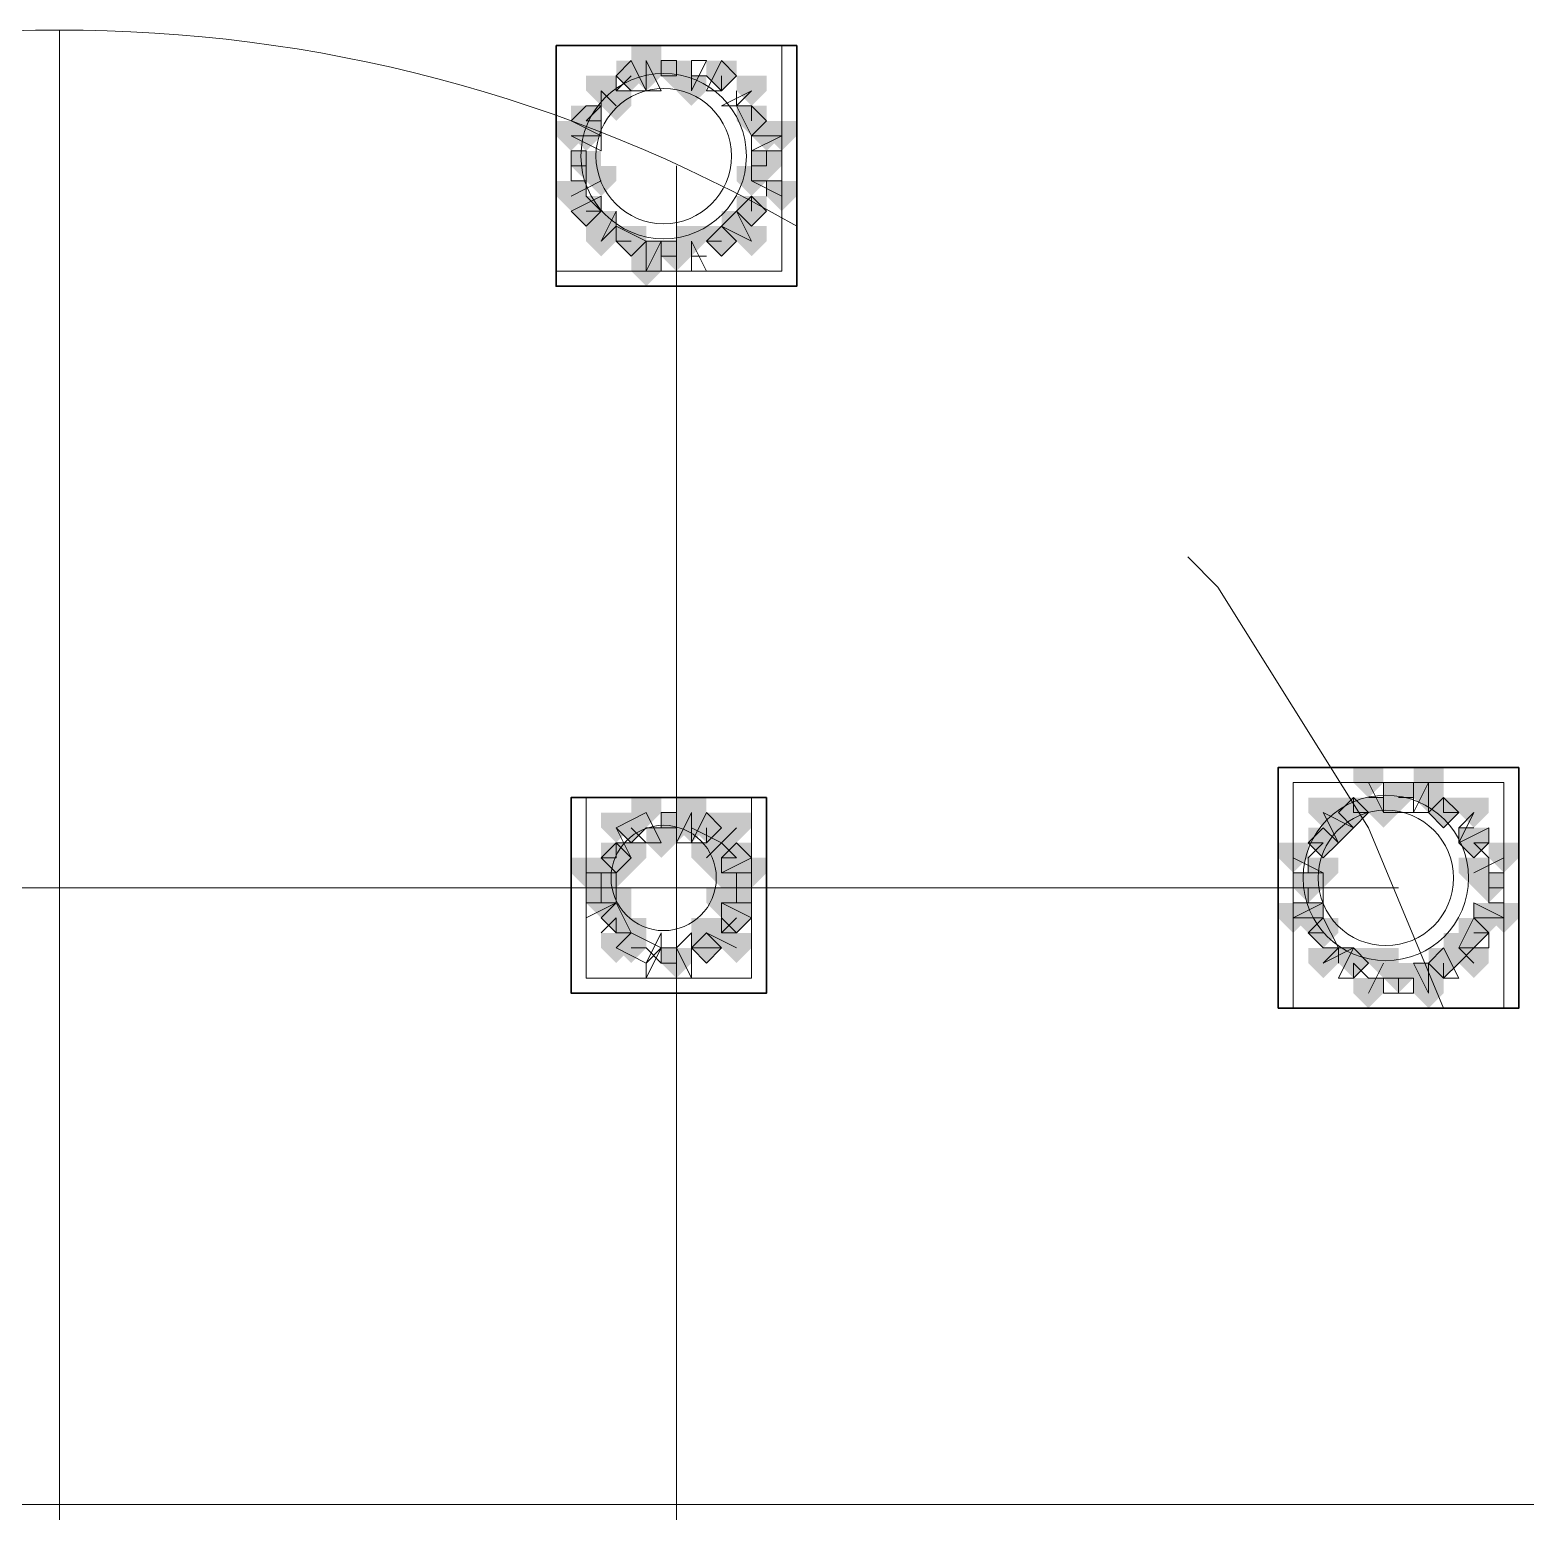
# Model space of a CAD drawing. Header units: millimetres. Extents: x 2315 to 4619, y 1334 to 1897.
# Drawn here: x 4101.91 to 4108.02, y 1541.67 to 1547.68 of the extents above; entities that cross this region are included whole.
import ezdxf

# ---------------------------------------------------------------- set-up
doc = ezdxf.new("R2010")
doc.units = ezdxf.units.MM
for name, color, linetype, true_color in [('PDF_10', 7, 'Continuous', 0x00b85c), ('PDF_AXIS', 7, 'Continuous', 0x00b85c), ('PDF_柱构件', 7, 'Continuous', 0x00b85c), ('PDF_转运站初步方案', 7, 'Continuous', 0x00b85c)]:
    doc.layers.add(name, color=color, linetype=linetype, true_color=true_color)
doc.layers.add('PDF_中心线层', color=1, linetype='Continuous')
doc.layers.add('PDF_粗实线层', color=7, linetype='Continuous')

msp = doc.modelspace()

# ---------------------------------------------------------------- hatches: boundary and pattern name
at = {"layer": 'PDF_10', "transparency": 33554559}
for points in [[(4104.3556, 1547.5601), (4104.2945, 1547.5601), (4104.2945, 1547.499), (4104.3556, 1547.4379), (4104.4167, 1547.499), (4104.4167, 1547.5601)], [(4104.3556, 1547.5601), (4104.2945, 1547.5601), (4104.2945, 1547.499), (4104.3556, 1547.4379), (4104.4167, 1547.499), (4104.4167, 1547.5601)], [(4104.5388, 1547.5601), (4104.4777, 1547.5601), (4104.4777, 1547.499), (4104.5388, 1547.4379), (4104.5999, 1547.499), (4104.5999, 1547.5601)], [(4104.5388, 1547.5601), (4104.4777, 1547.5601), (4104.4777, 1547.499), (4104.5388, 1547.4379), (4104.5999, 1547.499), (4104.5999, 1547.5601)], [(4104.7221, 1547.5601), (4104.661, 1547.5601), (4104.661, 1547.499), (4104.7221, 1547.4379), (4104.7832, 1547.499), (4104.7832, 1547.5601)], [(4104.7221, 1547.5601), (4104.661, 1547.5601), (4104.661, 1547.499), (4104.7221, 1547.4379), (4104.7832, 1547.499), (4104.7832, 1547.5601)], [(4104.1723, 1547.3768), (4104.1113, 1547.3768), (4104.1113, 1547.3157), (4104.1723, 1547.2547), (4104.2334, 1547.3157), (4104.2334, 1547.3768)], [(4104.1723, 1547.3768), (4104.1113, 1547.3768), (4104.1113, 1547.3157), (4104.1723, 1547.2547), (4104.2334, 1547.3157), (4104.2334, 1547.3768)], [(4104.8442, 1547.3768), (4104.7832, 1547.3768), (4104.7832, 1547.3157), (4104.8442, 1547.2547), (4104.9053, 1547.3157), (4104.9053, 1547.3768)], [(4104.8442, 1547.3768), (4104.7832, 1547.3768), (4104.7832, 1547.3157), (4104.8442, 1547.2547), (4104.9053, 1547.3157), (4104.9053, 1547.3768)], [(4104.8442, 1547.3768), (4104.7832, 1547.3768), (4104.7832, 1547.3157), (4104.8442, 1547.2547), (4104.9053, 1547.3157), (4104.9053, 1547.3768)], [(4104.1723, 1547.1936), (4104.1113, 1547.1936), (4104.1113, 1547.1325), (4104.1723, 1547.0714), (4104.2334, 1547.1325), (4104.2334, 1547.1936)], [(4104.1723, 1547.1936), (4104.1113, 1547.1936), (4104.1113, 1547.1325), (4104.1723, 1547.0714), (4104.2334, 1547.1325), (4104.2334, 1547.1936)], [(4104.9053, 1547.1936), (4104.8442, 1547.1936), (4104.8442, 1547.1325), (4104.9053, 1547.0714), (4104.9664, 1547.1325), (4104.9664, 1547.1936)], [(4104.9053, 1547.1936), (4104.8442, 1547.1936), (4104.8442, 1547.1325), (4104.9053, 1547.0714), (4104.9664, 1547.1325), (4104.9664, 1547.1936)], [(4104.1723, 1547.0103), (4104.1113, 1547.0103), (4104.1113, 1546.9493), (4104.1723, 1546.8882), (4104.2334, 1546.9493), (4104.2334, 1547.0103)], [(4104.1723, 1547.0103), (4104.1113, 1547.0103), (4104.1113, 1546.9493), (4104.1723, 1546.8882), (4104.2334, 1546.9493), (4104.2334, 1547.0103)], [(4104.8442, 1547.0103), (4104.7832, 1547.0103), (4104.7832, 1546.9493), (4104.8442, 1546.8882), (4104.9053, 1546.9493), (4104.9053, 1547.0103)], [(4104.8442, 1547.0103), (4104.7832, 1547.0103), (4104.7832, 1546.9493), (4104.8442, 1546.8882), (4104.9053, 1546.9493), (4104.9053, 1547.0103)], [(4104.8442, 1547.0103), (4104.7832, 1547.0103), (4104.7832, 1546.9493), (4104.8442, 1546.8882), (4104.9053, 1546.9493), (4104.9053, 1547.0103)], [(4104.3556, 1546.8882), (4104.2945, 1546.8882), (4104.2945, 1546.8271), (4104.3556, 1546.766), (4104.4167, 1546.8271), (4104.4167, 1546.8882)], [(4104.3556, 1546.8882), (4104.2945, 1546.8882), (4104.2945, 1546.8271), (4104.3556, 1546.766), (4104.4167, 1546.8271), (4104.4167, 1546.8882)], [(4104.7221, 1546.8882), (4104.661, 1546.8882), (4104.661, 1546.8271), (4104.7221, 1546.766), (4104.7832, 1546.8271), (4104.7832, 1546.8882)], [(4104.7221, 1546.8882), (4104.661, 1546.8882), (4104.661, 1546.8271), (4104.7221, 1546.766), (4104.7832, 1546.8271), (4104.7832, 1546.8882)], [(4104.7221, 1546.8882), (4104.661, 1546.8882), (4104.661, 1546.8271), (4104.7221, 1546.766), (4104.7832, 1546.8271), (4104.7832, 1546.8882)], [(4104.5388, 1546.8271), (4104.4777, 1546.8271), (4104.4777, 1546.766), (4104.5388, 1546.7049), (4104.5999, 1546.766), (4104.5999, 1546.8271)], [(4104.5388, 1546.8271), (4104.4777, 1546.8271), (4104.4777, 1546.766), (4104.5388, 1546.7049), (4104.5999, 1546.766), (4104.5999, 1546.8271)], [(4104.5388, 1546.8271), (4104.4777, 1546.8271), (4104.4777, 1546.766), (4104.5388, 1546.7049), (4104.5999, 1546.766), (4104.5999, 1546.8271)], [(4107.4707, 1544.6282), (4107.4096, 1544.6282), (4107.4096, 1544.5671), (4107.4707, 1544.506), (4107.5318, 1544.5671), (4107.5318, 1544.6282)], [(4107.4707, 1544.6282), (4107.4096, 1544.6282), (4107.4096, 1544.5671), (4107.4707, 1544.506), (4107.5318, 1544.5671), (4107.5318, 1544.6282)], [(4107.4707, 1544.6282), (4107.4096, 1544.6282), (4107.4096, 1544.5671), (4107.4707, 1544.506), (4107.5318, 1544.5671), (4107.5318, 1544.6282)], [(4107.2875, 1544.5671), (4107.2264, 1544.5671), (4107.2264, 1544.506), (4107.2875, 1544.4449), (4107.3486, 1544.506), (4107.3486, 1544.5671)], [(4107.2875, 1544.5671), (4107.2264, 1544.5671), (4107.2264, 1544.506), (4107.2875, 1544.4449), (4107.3486, 1544.506), (4107.3486, 1544.5671)], [(4107.654, 1544.5671), (4107.5929, 1544.5671), (4107.5929, 1544.506), (4107.654, 1544.4449), (4107.715, 1544.506), (4107.715, 1544.5671)], [(4107.654, 1544.5671), (4107.5929, 1544.5671), (4107.5929, 1544.506), (4107.654, 1544.4449), (4107.715, 1544.506), (4107.715, 1544.5671)], [(4104.3556, 1544.506), (4104.2945, 1544.506), (4104.2945, 1544.4449), (4104.3556, 1544.3839), (4104.4167, 1544.4449), (4104.4167, 1544.506)], [(4104.3556, 1544.506), (4104.2945, 1544.506), (4104.2945, 1544.4449), (4104.3556, 1544.3839), (4104.4167, 1544.4449), (4104.4167, 1544.506)], [(4104.5388, 1544.506), (4104.4777, 1544.506), (4104.4777, 1544.4449), (4104.5388, 1544.3839), (4104.5999, 1544.4449), (4104.5999, 1544.506)], [(4104.5388, 1544.506), (4104.4777, 1544.506), (4104.4777, 1544.4449), (4104.5388, 1544.3839), (4104.5999, 1544.4449), (4104.5999, 1544.506)], [(4104.661, 1544.506), (4104.5999, 1544.506), (4104.5999, 1544.4449), (4104.661, 1544.3839), (4104.7221, 1544.4449), (4104.7221, 1544.506)], [(4104.661, 1544.506), (4104.5999, 1544.506), (4104.5999, 1544.4449), (4104.661, 1544.3839), (4104.7221, 1544.4449), (4104.7221, 1544.506)], [(4107.1653, 1544.4449), (4107.1042, 1544.4449), (4107.1042, 1544.3839), (4107.1653, 1544.3228), (4107.2264, 1544.3839), (4107.2264, 1544.4449)], [(4107.1653, 1544.4449), (4107.1042, 1544.4449), (4107.1042, 1544.3839), (4107.1653, 1544.3228), (4107.2264, 1544.3839), (4107.2264, 1544.4449)], [(4107.7761, 1544.4449), (4107.715, 1544.4449), (4107.715, 1544.3839), (4107.7761, 1544.3228), (4107.8372, 1544.3839), (4107.8372, 1544.4449)], [(4107.7761, 1544.4449), (4107.715, 1544.4449), (4107.715, 1544.3839), (4107.7761, 1544.3228), (4107.8372, 1544.3839), (4107.8372, 1544.4449)], [(4104.2945, 1544.3839), (4104.2334, 1544.3839), (4104.2334, 1544.3228), (4104.2945, 1544.2617), (4104.3556, 1544.3228), (4104.3556, 1544.3839)], [(4104.2945, 1544.3839), (4104.2334, 1544.3839), (4104.2334, 1544.3228), (4104.2945, 1544.2617), (4104.3556, 1544.3228), (4104.3556, 1544.3839)], [(4104.7832, 1544.3839), (4104.7221, 1544.3839), (4104.7221, 1544.3228), (4104.7832, 1544.2617), (4104.8442, 1544.3228), (4104.8442, 1544.3839)], [(4104.7832, 1544.3839), (4104.7221, 1544.3839), (4104.7221, 1544.3228), (4104.7832, 1544.2617), (4104.8442, 1544.3228), (4104.8442, 1544.3839)], [(4104.2334, 1544.2617), (4104.1723, 1544.2617), (4104.1723, 1544.2006), (4104.2334, 1544.1395), (4104.2945, 1544.2006), (4104.2945, 1544.2617)], [(4104.2334, 1544.2617), (4104.1723, 1544.2617), (4104.1723, 1544.2006), (4104.2334, 1544.1395), (4104.2945, 1544.2006), (4104.2945, 1544.2617)], [(4104.7832, 1544.2617), (4104.7221, 1544.2617), (4104.7221, 1544.2006), (4104.7832, 1544.1395), (4104.8442, 1544.2006), (4104.8442, 1544.2617)], [(4104.7832, 1544.2617), (4104.7221, 1544.2617), (4104.7221, 1544.2006), (4104.7832, 1544.1395), (4104.8442, 1544.2006), (4104.8442, 1544.2617)], [(4107.1042, 1544.2617), (4107.0432, 1544.2617), (4107.0432, 1544.2006), (4107.1042, 1544.1395), (4107.1653, 1544.2006), (4107.1653, 1544.2617)], [(4107.1042, 1544.2617), (4107.0432, 1544.2617), (4107.0432, 1544.2006), (4107.1042, 1544.1395), (4107.1653, 1544.2006), (4107.1653, 1544.2617)], [(4107.1042, 1544.2617), (4107.0432, 1544.2617), (4107.0432, 1544.2006), (4107.1042, 1544.1395), (4107.1653, 1544.2006), (4107.1653, 1544.2617)], [(4107.8372, 1544.2617), (4107.7761, 1544.2617), (4107.7761, 1544.2006), (4107.8372, 1544.1395), (4107.8983, 1544.2006), (4107.8983, 1544.2617)], [(4107.8372, 1544.2617), (4107.7761, 1544.2617), (4107.7761, 1544.2006), (4107.8372, 1544.1395), (4107.8983, 1544.2006), (4107.8983, 1544.2617)], [(4104.2945, 1544.1395), (4104.2334, 1544.1395), (4104.2334, 1544.0784), (4104.2945, 1544.0174), (4104.3556, 1544.0784), (4104.3556, 1544.1395)], [(4104.2945, 1544.1395), (4104.2334, 1544.1395), (4104.2334, 1544.0784), (4104.2945, 1544.0174), (4104.3556, 1544.0784), (4104.3556, 1544.1395)], [(4104.7832, 1544.1395), (4104.7221, 1544.1395), (4104.7221, 1544.0784), (4104.7832, 1544.0174), (4104.8442, 1544.0784), (4104.8442, 1544.1395)], [(4104.7832, 1544.1395), (4104.7221, 1544.1395), (4104.7221, 1544.0784), (4104.7832, 1544.0174), (4104.8442, 1544.0784), (4104.8442, 1544.1395)], [(4107.1653, 1544.0784), (4107.1042, 1544.0784), (4107.1042, 1544.0174), (4107.1653, 1543.9563), (4107.2264, 1544.0174), (4107.2264, 1544.0784)], [(4107.1653, 1544.0784), (4107.1042, 1544.0784), (4107.1042, 1544.0174), (4107.1653, 1543.9563), (4107.2264, 1544.0174), (4107.2264, 1544.0784)], [(4107.7761, 1544.0784), (4107.715, 1544.0784), (4107.715, 1544.0174), (4107.7761, 1543.9563), (4107.8372, 1544.0174), (4107.8372, 1544.0784)], [(4107.7761, 1544.0784), (4107.715, 1544.0784), (4107.715, 1544.0174), (4107.7761, 1543.9563), (4107.8372, 1544.0174), (4107.8372, 1544.0784)], [(4104.3556, 1544.0174), (4104.2945, 1544.0174), (4104.2945, 1543.9563), (4104.3556, 1543.8952), (4104.4167, 1543.9563), (4104.4167, 1544.0174)], [(4104.3556, 1544.0174), (4104.2945, 1544.0174), (4104.2945, 1543.9563), (4104.3556, 1543.8952), (4104.4167, 1543.9563), (4104.4167, 1544.0174)], [(4104.661, 1544.0174), (4104.5999, 1544.0174), (4104.5999, 1543.9563), (4104.661, 1543.8952), (4104.7221, 1543.9563), (4104.7221, 1544.0174)], [(4104.661, 1544.0174), (4104.5999, 1544.0174), (4104.5999, 1543.9563), (4104.661, 1543.8952), (4104.7221, 1543.9563), (4104.7221, 1544.0174)], [(4104.661, 1544.0174), (4104.5999, 1544.0174), (4104.5999, 1543.9563), (4104.661, 1543.8952), (4104.7221, 1543.9563), (4104.7221, 1544.0174)], [(4104.5388, 1543.9563), (4104.4777, 1543.9563), (4104.4777, 1543.8952), (4104.5388, 1543.8341), (4104.5999, 1543.8952), (4104.5999, 1543.9563)], [(4104.5388, 1543.9563), (4104.4777, 1543.9563), (4104.4777, 1543.8952), (4104.5388, 1543.8341), (4104.5999, 1543.8952), (4104.5999, 1543.9563)], [(4107.2875, 1543.9563), (4107.2264, 1543.9563), (4107.2264, 1543.8952), (4107.2875, 1543.8341), (4107.3486, 1543.8952), (4107.3486, 1543.9563)], [(4107.2875, 1543.9563), (4107.2264, 1543.9563), (4107.2264, 1543.8952), (4107.2875, 1543.8341), (4107.3486, 1543.8952), (4107.3486, 1543.9563)], [(4107.654, 1543.9563), (4107.5929, 1543.9563), (4107.5929, 1543.8952), (4107.654, 1543.8341), (4107.715, 1543.8952), (4107.715, 1543.9563)], [(4107.654, 1543.9563), (4107.5929, 1543.9563), (4107.5929, 1543.8952), (4107.654, 1543.8341), (4107.715, 1543.8952), (4107.715, 1543.9563)], [(4107.4707, 1543.8952), (4107.4096, 1543.8952), (4107.4096, 1543.8341), (4107.4707, 1543.773), (4107.5318, 1543.8341), (4107.5318, 1543.8952)], [(4107.4707, 1543.8952), (4107.4096, 1543.8952), (4107.4096, 1543.8341), (4107.4707, 1543.773), (4107.5318, 1543.8341), (4107.5318, 1543.8952)]]:
    msp.add_hatch(color=256, dxfattribs=at).paths.add_polyline_path(points)
at = {"layer": 'PDF_柱构件', "transparency": 33554559}
for points in [[(4104.4167, 1547.6211), (4104.3556, 1547.6211), (4104.3556, 1547.5601), (4104.4167, 1547.499), (4104.4777, 1547.5601), (4104.4777, 1547.6211)], [(4104.4167, 1547.5601), (4104.3556, 1547.5601), (4104.3556, 1547.499), (4104.4167, 1547.4379), (4104.4777, 1547.499), (4104.4777, 1547.5601)], [(4104.2334, 1547.499), (4104.1723, 1547.499), (4104.1723, 1547.4379), (4104.2334, 1547.3768), (4104.2945, 1547.4379), (4104.2945, 1547.499)], [(4104.5999, 1547.499), (4104.5388, 1547.499), (4104.5388, 1547.4379), (4104.5999, 1547.3768), (4104.661, 1547.4379), (4104.661, 1547.499)], [(4104.8442, 1547.499), (4104.7832, 1547.499), (4104.7832, 1547.4379), (4104.8442, 1547.3768), (4104.9053, 1547.4379), (4104.9053, 1547.499)], [(4104.2945, 1547.4379), (4104.2334, 1547.4379), (4104.2334, 1547.3768), (4104.2945, 1547.3157), (4104.3556, 1547.3768), (4104.3556, 1547.4379)], [(4104.1113, 1547.3157), (4104.0502, 1547.3157), (4104.0502, 1547.2547), (4104.1113, 1547.1936), (4104.1723, 1547.2547), (4104.1723, 1547.3157)], [(4104.1723, 1547.3157), (4104.1113, 1547.3157), (4104.1113, 1547.2547), (4104.1723, 1547.1936), (4104.2334, 1547.2547), (4104.2334, 1547.3157)], [(4104.9053, 1547.3157), (4104.8442, 1547.3157), (4104.8442, 1547.2547), (4104.9053, 1547.1936), (4104.9664, 1547.2547), (4104.9664, 1547.3157)], [(4104.9664, 1547.3157), (4104.9053, 1547.3157), (4104.9053, 1547.2547), (4104.9664, 1547.1936), (4105.0275, 1547.2547), (4105.0275, 1547.3157)], [(4104.2334, 1547.1325), (4104.1723, 1547.1325), (4104.1723, 1547.0714), (4104.2334, 1547.0103), (4104.2945, 1547.0714), (4104.2945, 1547.1325)], [(4104.8442, 1547.1325), (4104.7832, 1547.1325), (4104.7832, 1547.0714), (4104.8442, 1547.0103), (4104.9053, 1547.0714), (4104.9053, 1547.1325)], [(4104.1113, 1547.0714), (4104.0502, 1547.0714), (4104.0502, 1547.0103), (4104.1113, 1546.9493), (4104.1723, 1547.0103), (4104.1723, 1547.0714)], [(4104.9664, 1547.0714), (4104.9053, 1547.0714), (4104.9053, 1547.0103), (4104.9664, 1546.9493), (4105.0275, 1547.0103), (4105.0275, 1547.0714)], [(4104.2334, 1546.9493), (4104.1723, 1546.9493), (4104.1723, 1546.8882), (4104.2334, 1546.8271), (4104.2945, 1546.8882), (4104.2945, 1546.9493)], [(4104.7832, 1546.9493), (4104.7221, 1546.9493), (4104.7221, 1546.8882), (4104.7832, 1546.8271), (4104.8442, 1546.8882), (4104.8442, 1546.9493)], [(4104.2334, 1546.8882), (4104.1723, 1546.8882), (4104.1723, 1546.8271), (4104.2334, 1546.766), (4104.2945, 1546.8271), (4104.2945, 1546.8882)], [(4104.5999, 1546.8882), (4104.5388, 1546.8882), (4104.5388, 1546.8271), (4104.5999, 1546.766), (4104.661, 1546.8271), (4104.661, 1546.8882)], [(4104.8442, 1546.8882), (4104.7832, 1546.8882), (4104.7832, 1546.8271), (4104.8442, 1546.766), (4104.9053, 1546.8271), (4104.9053, 1546.8882)], [(4104.4167, 1546.8271), (4104.3556, 1546.8271), (4104.3556, 1546.766), (4104.4167, 1546.7049), (4104.4777, 1546.766), (4104.4777, 1546.8271)], [(4104.4167, 1546.766), (4104.3556, 1546.766), (4104.3556, 1546.7049), (4104.4167, 1546.6439), (4104.4777, 1546.7049), (4104.4777, 1546.766)], [(4107.3486, 1544.6893), (4107.2875, 1544.6893), (4107.2875, 1544.6282), (4107.3486, 1544.5671), (4107.4096, 1544.6282), (4107.4096, 1544.6893)], [(4107.5929, 1544.6893), (4107.5318, 1544.6893), (4107.5318, 1544.6282), (4107.5929, 1544.5671), (4107.654, 1544.6282), (4107.654, 1544.6893)], [(4107.5929, 1544.6282), (4107.5318, 1544.6282), (4107.5318, 1544.5671), (4107.5929, 1544.506), (4107.654, 1544.5671), (4107.654, 1544.6282)], [(4104.4167, 1544.5671), (4104.3556, 1544.5671), (4104.3556, 1544.506), (4104.4167, 1544.4449), (4104.4777, 1544.506), (4104.4777, 1544.5671)], [(4104.5999, 1544.5671), (4104.5388, 1544.5671), (4104.5388, 1544.506), (4104.5999, 1544.4449), (4104.661, 1544.506), (4104.661, 1544.5671)], [(4107.1653, 1544.5671), (4107.1042, 1544.5671), (4107.1042, 1544.506), (4107.1653, 1544.4449), (4107.2264, 1544.506), (4107.2264, 1544.5671)], [(4107.4096, 1544.5671), (4107.3486, 1544.5671), (4107.3486, 1544.506), (4107.4096, 1544.4449), (4107.4707, 1544.506), (4107.4707, 1544.5671)], [(4107.7761, 1544.5671), (4107.715, 1544.5671), (4107.715, 1544.506), (4107.7761, 1544.4449), (4107.8372, 1544.506), (4107.8372, 1544.5671)], [(4104.2945, 1544.506), (4104.2334, 1544.506), (4104.2334, 1544.4449), (4104.2945, 1544.3839), (4104.3556, 1544.4449), (4104.3556, 1544.506)], [(4104.5999, 1544.506), (4104.5388, 1544.506), (4104.5388, 1544.4449), (4104.5999, 1544.3839), (4104.661, 1544.4449), (4104.661, 1544.506)], [(4104.7832, 1544.506), (4104.7221, 1544.506), (4104.7221, 1544.4449), (4104.7832, 1544.3839), (4104.8442, 1544.4449), (4104.8442, 1544.506)], [(4107.2264, 1544.506), (4107.1653, 1544.506), (4107.1653, 1544.4449), (4107.2264, 1544.3839), (4107.2875, 1544.4449), (4107.2875, 1544.506)], [(4104.4777, 1544.4449), (4104.4167, 1544.4449), (4104.4167, 1544.3839), (4104.4777, 1544.3228), (4104.5388, 1544.3839), (4104.5388, 1544.4449)], [(4104.7221, 1544.4449), (4104.661, 1544.4449), (4104.661, 1544.3839), (4104.7221, 1544.3228), (4104.7832, 1544.3839), (4104.7832, 1544.4449)], [(4104.3556, 1544.3839), (4104.2945, 1544.3839), (4104.2945, 1544.3228), (4104.3556, 1544.2617), (4104.4167, 1544.3228), (4104.4167, 1544.3839)], [(4104.661, 1544.3839), (4104.5999, 1544.3839), (4104.5999, 1544.3228), (4104.661, 1544.2617), (4104.7221, 1544.3228), (4104.7221, 1544.3839)], [(4107.0432, 1544.3839), (4106.9821, 1544.3839), (4106.9821, 1544.3228), (4107.0432, 1544.2617), (4107.1042, 1544.3228), (4107.1042, 1544.3839)], [(4107.8983, 1544.3839), (4107.8372, 1544.3839), (4107.8372, 1544.3228), (4107.8983, 1544.2617), (4107.9594, 1544.3228), (4107.9594, 1544.3839)], [(4104.1723, 1544.3228), (4104.1113, 1544.3228), (4104.1113, 1544.2617), (4104.1723, 1544.2006), (4104.2334, 1544.2617), (4104.2334, 1544.3228)], [(4104.2334, 1544.3228), (4104.1723, 1544.3228), (4104.1723, 1544.2617), (4104.2334, 1544.2006), (4104.2945, 1544.2617), (4104.2945, 1544.3228)], [(4104.2945, 1544.3228), (4104.2334, 1544.3228), (4104.2334, 1544.2617), (4104.2945, 1544.2006), (4104.3556, 1544.2617), (4104.3556, 1544.3228)], [(4104.7221, 1544.3228), (4104.661, 1544.3228), (4104.661, 1544.2617), (4104.7221, 1544.2006), (4104.7832, 1544.2617), (4104.7832, 1544.3228)], [(4104.7832, 1544.3228), (4104.7221, 1544.3228), (4104.7221, 1544.2617), (4104.7832, 1544.2006), (4104.8442, 1544.2617), (4104.8442, 1544.3228)], [(4104.8442, 1544.3228), (4104.7832, 1544.3228), (4104.7832, 1544.2617), (4104.8442, 1544.2006), (4104.9053, 1544.2617), (4104.9053, 1544.3228)], [(4107.1653, 1544.3228), (4107.1042, 1544.3228), (4107.1042, 1544.2617), (4107.1653, 1544.2006), (4107.2264, 1544.2617), (4107.2264, 1544.3228)], [(4107.7761, 1544.3228), (4107.715, 1544.3228), (4107.715, 1544.2617), (4107.7761, 1544.2006), (4107.8372, 1544.2617), (4107.8372, 1544.3228)], [(4104.2334, 1544.2006), (4104.1723, 1544.2006), (4104.1723, 1544.1395), (4104.2334, 1544.0784), (4104.2945, 1544.1395), (4104.2945, 1544.2006)], [(4104.2945, 1544.2006), (4104.2334, 1544.2006), (4104.2334, 1544.1395), (4104.2945, 1544.0784), (4104.3556, 1544.1395), (4104.3556, 1544.2006)], [(4104.7221, 1544.2006), (4104.661, 1544.2006), (4104.661, 1544.1395), (4104.7221, 1544.0784), (4104.7832, 1544.1395), (4104.7832, 1544.2006)], [(4104.7832, 1544.2006), (4104.7221, 1544.2006), (4104.7221, 1544.1395), (4104.7832, 1544.0784), (4104.8442, 1544.1395), (4104.8442, 1544.2006)], [(4107.0432, 1544.1395), (4106.9821, 1544.1395), (4106.9821, 1544.0784), (4107.0432, 1544.0174), (4107.1042, 1544.0784), (4107.1042, 1544.1395)], [(4107.1042, 1544.1395), (4107.0432, 1544.1395), (4107.0432, 1544.0784), (4107.1042, 1544.0174), (4107.1653, 1544.0784), (4107.1653, 1544.1395)], [(4107.8372, 1544.1395), (4107.7761, 1544.1395), (4107.7761, 1544.0784), (4107.8372, 1544.0174), (4107.8983, 1544.0784), (4107.8983, 1544.1395)], [(4107.8983, 1544.1395), (4107.8372, 1544.1395), (4107.8372, 1544.0784), (4107.8983, 1544.0174), (4107.9594, 1544.0784), (4107.9594, 1544.1395)], [(4104.3556, 1544.0784), (4104.2945, 1544.0784), (4104.2945, 1544.0174), (4104.3556, 1543.9563), (4104.4167, 1544.0174), (4104.4167, 1544.0784)], [(4104.661, 1544.0784), (4104.5999, 1544.0784), (4104.5999, 1544.0174), (4104.661, 1543.9563), (4104.7221, 1544.0174), (4104.7221, 1544.0784)], [(4104.7221, 1544.0784), (4104.661, 1544.0784), (4104.661, 1544.0174), (4104.7221, 1543.9563), (4104.7832, 1544.0174), (4104.7832, 1544.0784)], [(4104.2945, 1544.0174), (4104.2334, 1544.0174), (4104.2334, 1543.9563), (4104.2945, 1543.8952), (4104.3556, 1543.9563), (4104.3556, 1544.0174)], [(4104.7832, 1544.0174), (4104.7221, 1544.0174), (4104.7221, 1543.9563), (4104.7832, 1543.8952), (4104.8442, 1543.9563), (4104.8442, 1544.0174)], [(4107.715, 1544.0174), (4107.654, 1544.0174), (4107.654, 1543.9563), (4107.715, 1543.8952), (4107.7761, 1543.9563), (4107.7761, 1544.0174)], [(4107.1653, 1543.9563), (4107.1042, 1543.9563), (4107.1042, 1543.8952), (4107.1653, 1543.8341), (4107.2264, 1543.8952), (4107.2264, 1543.9563)], [(4107.4096, 1543.9563), (4107.3486, 1543.9563), (4107.3486, 1543.8952), (4107.4096, 1543.8341), (4107.4707, 1543.8952), (4107.4707, 1543.9563)], [(4107.7761, 1543.9563), (4107.715, 1543.9563), (4107.715, 1543.8952), (4107.7761, 1543.8341), (4107.8372, 1543.8952), (4107.8372, 1543.9563)], [(4107.5929, 1543.8952), (4107.5318, 1543.8952), (4107.5318, 1543.8341), (4107.5929, 1543.773), (4107.654, 1543.8341), (4107.654, 1543.8952)], [(4107.3486, 1543.8341), (4107.2875, 1543.8341), (4107.2875, 1543.773), (4107.3486, 1543.712), (4107.4096, 1543.773), (4107.4096, 1543.8341)], [(4107.5929, 1543.8341), (4107.5318, 1543.8341), (4107.5318, 1543.773), (4107.5929, 1543.712), (4107.654, 1543.773), (4107.654, 1543.8341)]]:
    msp.add_hatch(color=256, dxfattribs=at).paths.add_polyline_path(points)
at = {"layer": 'PDF_转运站初步方案', "transparency": 33554559}
for points in [[(4104.3556, 1547.5601), (4104.2945, 1547.5601), (4104.2945, 1547.499), (4104.3556, 1547.4379), (4104.4167, 1547.499), (4104.4167, 1547.5601)], [(4104.3556, 1547.5601), (4104.2945, 1547.5601), (4104.2945, 1547.499), (4104.3556, 1547.4379), (4104.4167, 1547.499), (4104.4167, 1547.5601)], [(4104.5388, 1547.5601), (4104.4777, 1547.5601), (4104.4777, 1547.499), (4104.5388, 1547.4379), (4104.5999, 1547.499), (4104.5999, 1547.5601)], [(4104.5388, 1547.5601), (4104.4777, 1547.5601), (4104.4777, 1547.499), (4104.5388, 1547.4379), (4104.5999, 1547.499), (4104.5999, 1547.5601)], [(4104.7221, 1547.5601), (4104.661, 1547.5601), (4104.661, 1547.499), (4104.7221, 1547.4379), (4104.7832, 1547.499), (4104.7832, 1547.5601)], [(4104.7221, 1547.5601), (4104.661, 1547.5601), (4104.661, 1547.499), (4104.7221, 1547.4379), (4104.7832, 1547.499), (4104.7832, 1547.5601)], [(4104.1723, 1547.3768), (4104.1113, 1547.3768), (4104.1113, 1547.3157), (4104.1723, 1547.2547), (4104.2334, 1547.3157), (4104.2334, 1547.3768)], [(4104.1723, 1547.3768), (4104.1113, 1547.3768), (4104.1113, 1547.3157), (4104.1723, 1547.2547), (4104.2334, 1547.3157), (4104.2334, 1547.3768)], [(4104.8442, 1547.3768), (4104.7832, 1547.3768), (4104.7832, 1547.3157), (4104.8442, 1547.2547), (4104.9053, 1547.3157), (4104.9053, 1547.3768)], [(4104.8442, 1547.3768), (4104.7832, 1547.3768), (4104.7832, 1547.3157), (4104.8442, 1547.2547), (4104.9053, 1547.3157), (4104.9053, 1547.3768)], [(4104.1723, 1547.1936), (4104.1113, 1547.1936), (4104.1113, 1547.1325), (4104.1723, 1547.0714), (4104.2334, 1547.1325), (4104.2334, 1547.1936)], [(4104.1723, 1547.1936), (4104.1113, 1547.1936), (4104.1113, 1547.1325), (4104.1723, 1547.0714), (4104.2334, 1547.1325), (4104.2334, 1547.1936)], [(4104.9053, 1547.1936), (4104.8442, 1547.1936), (4104.8442, 1547.1325), (4104.9053, 1547.0714), (4104.9664, 1547.1325), (4104.9664, 1547.1936)], [(4104.9053, 1547.1936), (4104.8442, 1547.1936), (4104.8442, 1547.1325), (4104.9053, 1547.0714), (4104.9664, 1547.1325), (4104.9664, 1547.1936)], [(4104.1723, 1547.0103), (4104.1113, 1547.0103), (4104.1113, 1546.9493), (4104.1723, 1546.8882), (4104.2334, 1546.9493), (4104.2334, 1547.0103)], [(4104.1723, 1547.0103), (4104.1113, 1547.0103), (4104.1113, 1546.9493), (4104.1723, 1546.8882), (4104.2334, 1546.9493), (4104.2334, 1547.0103)], [(4104.8442, 1547.0103), (4104.7832, 1547.0103), (4104.7832, 1546.9493), (4104.8442, 1546.8882), (4104.9053, 1546.9493), (4104.9053, 1547.0103)], [(4104.8442, 1547.0103), (4104.7832, 1547.0103), (4104.7832, 1546.9493), (4104.8442, 1546.8882), (4104.9053, 1546.9493), (4104.9053, 1547.0103)], [(4104.3556, 1546.8882), (4104.2945, 1546.8882), (4104.2945, 1546.8271), (4104.3556, 1546.766), (4104.4167, 1546.8271), (4104.4167, 1546.8882)], [(4104.3556, 1546.8882), (4104.2945, 1546.8882), (4104.2945, 1546.8271), (4104.3556, 1546.766), (4104.4167, 1546.8271), (4104.4167, 1546.8882)], [(4104.7221, 1546.8882), (4104.661, 1546.8882), (4104.661, 1546.8271), (4104.7221, 1546.766), (4104.7832, 1546.8271), (4104.7832, 1546.8882)], [(4104.7221, 1546.8882), (4104.661, 1546.8882), (4104.661, 1546.8271), (4104.7221, 1546.766), (4104.7832, 1546.8271), (4104.7832, 1546.8882)], [(4104.5388, 1546.8271), (4104.4777, 1546.8271), (4104.4777, 1546.766), (4104.5388, 1546.7049), (4104.5999, 1546.766), (4104.5999, 1546.8271)], [(4104.5388, 1546.8271), (4104.4777, 1546.8271), (4104.4777, 1546.766), (4104.5388, 1546.7049), (4104.5999, 1546.766), (4104.5999, 1546.8271)], [(4107.4707, 1544.6282), (4107.4096, 1544.6282), (4107.4096, 1544.5671), (4107.4707, 1544.506), (4107.5318, 1544.5671), (4107.5318, 1544.6282)], [(4107.4707, 1544.6282), (4107.4096, 1544.6282), (4107.4096, 1544.5671), (4107.4707, 1544.506), (4107.5318, 1544.5671), (4107.5318, 1544.6282)], [(4107.2875, 1544.5671), (4107.2264, 1544.5671), (4107.2264, 1544.506), (4107.2875, 1544.4449), (4107.3486, 1544.506), (4107.3486, 1544.5671)], [(4107.2875, 1544.5671), (4107.2264, 1544.5671), (4107.2264, 1544.506), (4107.2875, 1544.4449), (4107.3486, 1544.506), (4107.3486, 1544.5671)], [(4107.654, 1544.5671), (4107.5929, 1544.5671), (4107.5929, 1544.506), (4107.654, 1544.4449), (4107.715, 1544.506), (4107.715, 1544.5671)], [(4107.654, 1544.5671), (4107.5929, 1544.5671), (4107.5929, 1544.506), (4107.654, 1544.4449), (4107.715, 1544.506), (4107.715, 1544.5671)], [(4104.3556, 1544.506), (4104.2945, 1544.506), (4104.2945, 1544.4449), (4104.3556, 1544.3839), (4104.4167, 1544.4449), (4104.4167, 1544.506)], [(4104.3556, 1544.506), (4104.2945, 1544.506), (4104.2945, 1544.4449), (4104.3556, 1544.3839), (4104.4167, 1544.4449), (4104.4167, 1544.506)], [(4104.5388, 1544.506), (4104.4777, 1544.506), (4104.4777, 1544.4449), (4104.5388, 1544.3839), (4104.5999, 1544.4449), (4104.5999, 1544.506)], [(4104.5388, 1544.506), (4104.4777, 1544.506), (4104.4777, 1544.4449), (4104.5388, 1544.3839), (4104.5999, 1544.4449), (4104.5999, 1544.506)], [(4104.661, 1544.506), (4104.5999, 1544.506), (4104.5999, 1544.4449), (4104.661, 1544.3839), (4104.7221, 1544.4449), (4104.7221, 1544.506)], [(4104.661, 1544.506), (4104.5999, 1544.506), (4104.5999, 1544.4449), (4104.661, 1544.3839), (4104.7221, 1544.4449), (4104.7221, 1544.506)], [(4107.1653, 1544.4449), (4107.1042, 1544.4449), (4107.1042, 1544.3839), (4107.1653, 1544.3228), (4107.2264, 1544.3839), (4107.2264, 1544.4449)], [(4107.1653, 1544.4449), (4107.1042, 1544.4449), (4107.1042, 1544.3839), (4107.1653, 1544.3228), (4107.2264, 1544.3839), (4107.2264, 1544.4449)], [(4107.7761, 1544.4449), (4107.715, 1544.4449), (4107.715, 1544.3839), (4107.7761, 1544.3228), (4107.8372, 1544.3839), (4107.8372, 1544.4449)], [(4107.7761, 1544.4449), (4107.715, 1544.4449), (4107.715, 1544.3839), (4107.7761, 1544.3228), (4107.8372, 1544.3839), (4107.8372, 1544.4449)], [(4104.2945, 1544.3839), (4104.2334, 1544.3839), (4104.2334, 1544.3228), (4104.2945, 1544.2617), (4104.3556, 1544.3228), (4104.3556, 1544.3839)], [(4104.2945, 1544.3839), (4104.2334, 1544.3839), (4104.2334, 1544.3228), (4104.2945, 1544.2617), (4104.3556, 1544.3228), (4104.3556, 1544.3839)], [(4104.7832, 1544.3839), (4104.7221, 1544.3839), (4104.7221, 1544.3228), (4104.7832, 1544.2617), (4104.8442, 1544.3228), (4104.8442, 1544.3839)], [(4104.7832, 1544.3839), (4104.7221, 1544.3839), (4104.7221, 1544.3228), (4104.7832, 1544.2617), (4104.8442, 1544.3228), (4104.8442, 1544.3839)], [(4104.2334, 1544.2617), (4104.1723, 1544.2617), (4104.1723, 1544.2006), (4104.2334, 1544.1395), (4104.2945, 1544.2006), (4104.2945, 1544.2617)], [(4104.2334, 1544.2617), (4104.1723, 1544.2617), (4104.1723, 1544.2006), (4104.2334, 1544.1395), (4104.2945, 1544.2006), (4104.2945, 1544.2617)], [(4104.7832, 1544.2617), (4104.7221, 1544.2617), (4104.7221, 1544.2006), (4104.7832, 1544.1395), (4104.8442, 1544.2006), (4104.8442, 1544.2617)], [(4104.7832, 1544.2617), (4104.7221, 1544.2617), (4104.7221, 1544.2006), (4104.7832, 1544.1395), (4104.8442, 1544.2006), (4104.8442, 1544.2617)], [(4107.1042, 1544.2617), (4107.0432, 1544.2617), (4107.0432, 1544.2006), (4107.1042, 1544.1395), (4107.1653, 1544.2006), (4107.1653, 1544.2617)], [(4107.1042, 1544.2617), (4107.0432, 1544.2617), (4107.0432, 1544.2006), (4107.1042, 1544.1395), (4107.1653, 1544.2006), (4107.1653, 1544.2617)], [(4107.8372, 1544.2617), (4107.7761, 1544.2617), (4107.7761, 1544.2006), (4107.8372, 1544.1395), (4107.8983, 1544.2006), (4107.8983, 1544.2617)], [(4107.8372, 1544.2617), (4107.7761, 1544.2617), (4107.7761, 1544.2006), (4107.8372, 1544.1395), (4107.8983, 1544.2006), (4107.8983, 1544.2617)], [(4104.2945, 1544.1395), (4104.2334, 1544.1395), (4104.2334, 1544.0784), (4104.2945, 1544.0174), (4104.3556, 1544.0784), (4104.3556, 1544.1395)], [(4104.2945, 1544.1395), (4104.2334, 1544.1395), (4104.2334, 1544.0784), (4104.2945, 1544.0174), (4104.3556, 1544.0784), (4104.3556, 1544.1395)], [(4104.7832, 1544.1395), (4104.7221, 1544.1395), (4104.7221, 1544.0784), (4104.7832, 1544.0174), (4104.8442, 1544.0784), (4104.8442, 1544.1395)], [(4104.7832, 1544.1395), (4104.7221, 1544.1395), (4104.7221, 1544.0784), (4104.7832, 1544.0174), (4104.8442, 1544.0784), (4104.8442, 1544.1395)], [(4107.1653, 1544.0784), (4107.1042, 1544.0784), (4107.1042, 1544.0174), (4107.1653, 1543.9563), (4107.2264, 1544.0174), (4107.2264, 1544.0784)], [(4107.1653, 1544.0784), (4107.1042, 1544.0784), (4107.1042, 1544.0174), (4107.1653, 1543.9563), (4107.2264, 1544.0174), (4107.2264, 1544.0784)], [(4107.7761, 1544.0784), (4107.715, 1544.0784), (4107.715, 1544.0174), (4107.7761, 1543.9563), (4107.8372, 1544.0174), (4107.8372, 1544.0784)], [(4107.7761, 1544.0784), (4107.715, 1544.0784), (4107.715, 1544.0174), (4107.7761, 1543.9563), (4107.8372, 1544.0174), (4107.8372, 1544.0784)], [(4104.3556, 1544.0174), (4104.2945, 1544.0174), (4104.2945, 1543.9563), (4104.3556, 1543.8952), (4104.4167, 1543.9563), (4104.4167, 1544.0174)], [(4104.3556, 1544.0174), (4104.2945, 1544.0174), (4104.2945, 1543.9563), (4104.3556, 1543.8952), (4104.4167, 1543.9563), (4104.4167, 1544.0174)], [(4104.661, 1544.0174), (4104.5999, 1544.0174), (4104.5999, 1543.9563), (4104.661, 1543.8952), (4104.7221, 1543.9563), (4104.7221, 1544.0174)], [(4104.661, 1544.0174), (4104.5999, 1544.0174), (4104.5999, 1543.9563), (4104.661, 1543.8952), (4104.7221, 1543.9563), (4104.7221, 1544.0174)], [(4104.5388, 1543.9563), (4104.4777, 1543.9563), (4104.4777, 1543.8952), (4104.5388, 1543.8341), (4104.5999, 1543.8952), (4104.5999, 1543.9563)], [(4104.5388, 1543.9563), (4104.4777, 1543.9563), (4104.4777, 1543.8952), (4104.5388, 1543.8341), (4104.5999, 1543.8952), (4104.5999, 1543.9563)], [(4107.2875, 1543.9563), (4107.2264, 1543.9563), (4107.2264, 1543.8952), (4107.2875, 1543.8341), (4107.3486, 1543.8952), (4107.3486, 1543.9563)], [(4107.2875, 1543.9563), (4107.2264, 1543.9563), (4107.2264, 1543.8952), (4107.2875, 1543.8341), (4107.3486, 1543.8952), (4107.3486, 1543.9563)], [(4107.654, 1543.9563), (4107.5929, 1543.9563), (4107.5929, 1543.8952), (4107.654, 1543.8341), (4107.715, 1543.8952), (4107.715, 1543.9563)], [(4107.654, 1543.9563), (4107.5929, 1543.9563), (4107.5929, 1543.8952), (4107.654, 1543.8341), (4107.715, 1543.8952), (4107.715, 1543.9563)], [(4107.4707, 1543.8952), (4107.4096, 1543.8952), (4107.4096, 1543.8341), (4107.4707, 1543.773), (4107.5318, 1543.8341), (4107.5318, 1543.8952)], [(4107.4707, 1543.8952), (4107.4096, 1543.8952), (4107.4096, 1543.8341), (4107.4707, 1543.773), (4107.5318, 1543.8341), (4107.5318, 1543.8952)]]:
    msp.add_hatch(color=256, dxfattribs=at).paths.add_polyline_path(points)

# ---------------------------------------------------------------- linework, layer by layer
at = {"layer": 'PDF_10', "lineweight": 18}
for points in [[(4104.4777, 1547.499), (4104.5388, 1547.499), (4104.5388, 1547.5601)], [(4104.2945, 1547.4379), (4104.3556, 1547.499)], [(4104.3556, 1547.4379), (4104.2945, 1547.499)], [(4104.661, 1547.499), (4104.7221, 1547.4379), (4104.7221, 1547.499)], [(4104.2334, 1547.3157), (4104.1723, 1547.3157), (4104.2334, 1547.3768)], [(4104.8442, 1547.3768), (4104.8442, 1547.3157)], [(4104.1113, 1547.1325), (4104.1723, 1547.1325), (4104.1723, 1547.1936)], [(4104.9053, 1547.1936), (4104.9053, 1547.1325), (4104.8442, 1547.1325)], [(4104.1723, 1546.9493), (4104.2334, 1546.9493), (4104.1723, 1547.0103)], [(4104.8442, 1547.0103), (4104.8442, 1546.9493)], [(4104.2945, 1546.8271), (4104.3556, 1546.8271), (4104.2945, 1546.8271)], [(4104.7221, 1546.8271), (4104.661, 1546.8271)], [(4104.5388, 1546.766), (4104.4777, 1546.766)], [(4107.3486, 1544.506), (4107.2875, 1544.506), (4107.2875, 1544.5671)], [(4107.5318, 1544.5671), (4107.4707, 1544.5671)], [(4107.715, 1544.506), (4107.654, 1544.506), (4107.654, 1544.5671)], [(4104.5388, 1544.506), (4104.5388, 1544.4449), (4104.4777, 1544.4449)], [(4104.4167, 1544.4449), (4104.3556, 1544.3839)], [(4104.4167, 1544.3839), (4104.3556, 1544.4449)], [(4104.7221, 1544.3228), (4104.7832, 1544.3228), (4104.7221, 1544.3839), (4104.5999, 1544.4449)], [(4104.661, 1544.3839), (4104.661, 1544.4449)], [(4104.2945, 1544.3839), (4104.2945, 1544.3228), (4104.2334, 1544.3228)], [(4107.1042, 1544.3839), (4107.1653, 1544.3839), (4107.1042, 1544.3228)], [(4107.8372, 1544.3228), (4107.7761, 1544.3839), (4107.8372, 1544.3839)], [(4104.2945, 1544.2006), (4104.2334, 1544.2006), (4104.2334, 1544.1395)], [(4104.7832, 1544.1395), (4104.7832, 1544.2006), (4104.8442, 1544.2006)], [(4107.1042, 1544.2006), (4107.1042, 1544.1395)], [(4107.8372, 1544.1395), (4107.8372, 1544.2006), (4107.8983, 1544.2006)], [(4104.2334, 1544.0174), (4104.2945, 1544.0784), (4104.2945, 1544.0174)], [(4104.7221, 1544.0174), (4104.7832, 1544.0784)], [(4104.7221, 1544.0784), (4104.7832, 1544.0174)], [(4107.1653, 1544.0174), (4107.1042, 1544.0174), (4107.1653, 1543.9563)], [(4107.7761, 1543.9563), (4107.8372, 1544.0174), (4107.7761, 1544.0174)], [(4104.3556, 1543.9563), (4104.4167, 1543.9563), (4104.3556, 1543.9563)], [(4104.4777, 1543.8952), (4104.5388, 1543.8952), (4104.5388, 1543.9563)], [(4104.5999, 1543.9563), (4104.7221, 1543.9563)], [(4107.2875, 1543.8341), (4107.2875, 1543.8952), (4107.3486, 1543.8341)], [(4107.654, 1543.8952), (4107.654, 1543.8341), (4107.715, 1543.8952)], [(4107.4707, 1543.773), (4107.4707, 1543.8341), (4107.5318, 1543.8341)]]:
    msp.add_lwpolyline(points, dxfattribs=at)
at = {"layer": 'PDF_AXIS', "lineweight": 18}
for points in [[(4104.0502, 1547.6211), (4104.0502, 1546.7049), (4104.9664, 1546.7049), (4104.9664, 1547.6211)], [(4107.8983, 1544.6282), (4107.8983, 1543.712), (4107.0432, 1543.712), (4107.0432, 1544.6282)], [(4104.8442, 1544.5671), (4104.8442, 1543.8341), (4104.1723, 1543.8341), (4104.1723, 1544.5671)]]:
    msp.add_lwpolyline(points, close=True, dxfattribs=at)
at = {"layer": 'PDF_中心线层', "color": 112, "lineweight": 18, "true_color": 0x00b85c}
msp.add_lwpolyline([(4102.0345, 1535.7103), (4102.0345, 1547.6822)], close=True, dxfattribs=at)
for points in [[(4104.5388, 1547.1325), (4104.5388, 1536.2601)], [(4106.6156, 1545.5444), (4106.7377, 1545.4222), (4107.3486, 1544.4449), (4107.654, 1543.712)], [(4107.4707, 1544.2006), (4096.5983, 1544.2006)], [(4096.0486, 1541.6963), (4108.0204, 1541.6963), (4096.0486, 1541.6963)]]:
    msp.add_lwpolyline(points, dxfattribs=at)
msp.add_arc((4102.0424, 1541.6905), 5.9938, 60.13055, 179.94514, dxfattribs=at)
at = {"layer": 'PDF_柱构件', "lineweight": 18}
for points in [[(4104.2945, 1547.4379), (4104.4167, 1547.4379), (4104.3556, 1547.5601), (4104.2945, 1547.499)], [(4104.4167, 1547.5601), (4104.4167, 1547.4379), (4104.4777, 1547.4379)], [(4104.4777, 1547.499), (4104.5388, 1547.499), (4104.5388, 1547.5601), (4104.4777, 1547.5601)], [(4104.5999, 1547.5601), (4104.5999, 1547.4379), (4104.661, 1547.5601)], [(4104.661, 1547.4379), (4104.7221, 1547.4379), (4104.7832, 1547.499), (4104.7221, 1547.5601)], [(4104.2334, 1547.4379), (4104.2945, 1547.3768)], [(4104.8442, 1547.4379), (4104.7221, 1547.3768), (4104.7832, 1547.3768)], [(4104.2334, 1547.2547), (4104.2334, 1547.3768), (4104.1723, 1547.3768), (4104.1113, 1547.3157)], [(4104.7832, 1547.3768), (4104.8442, 1547.2547), (4104.9053, 1547.3157), (4104.8442, 1547.3768)], [(4104.1113, 1547.2547), (4104.2334, 1547.1936), (4104.2334, 1547.2547)], [(4104.9664, 1547.2547), (4104.8442, 1547.2547), (4104.8442, 1547.1936)], [(4104.1723, 1547.0714), (4104.1723, 1547.1936), (4104.1113, 1547.1936), (4104.1113, 1547.0714)], [(4104.8442, 1547.1936), (4104.8442, 1547.0714), (4104.9664, 1547.0714), (4104.9664, 1547.1936)], [(4104.1113, 1547.0103), (4104.2334, 1547.0714)], [(4104.9664, 1547.0103), (4104.8442, 1547.0714)], [(4104.2334, 1546.9493), (4104.2334, 1547.0103), (4104.1113, 1546.9493), (4104.1723, 1546.8882)], [(4104.8442, 1547.0103), (4104.7832, 1546.9493), (4104.8442, 1546.8882), (4104.9053, 1546.9493)], [(4104.2334, 1546.8271), (4104.2945, 1546.8882), (4104.2945, 1546.9493)], [(4104.8442, 1546.8271), (4104.7832, 1546.9493), (4104.7221, 1546.8882)], [(4104.4167, 1546.8271), (4104.2945, 1546.8882), (4104.2945, 1546.8271), (4104.3556, 1546.766)], [(4104.7221, 1546.8882), (4104.661, 1546.8271), (4104.7221, 1546.766), (4104.7832, 1546.8271)], [(4104.4167, 1546.7049), (4104.4777, 1546.8271), (4104.4167, 1546.8271)], [(4104.5388, 1546.8271), (4104.4777, 1546.8271), (4104.4777, 1546.7049), (4104.5388, 1546.7049)], [(4104.661, 1546.7049), (4104.5999, 1546.8271), (4104.5999, 1546.7049)], [(4107.3486, 1544.6282), (4107.4096, 1544.506)], [(4107.5318, 1544.506), (4107.4096, 1544.506), (4107.4096, 1544.6282), (4107.5318, 1544.6282)], [(4107.5929, 1544.6282), (4107.5929, 1544.506), (4107.5318, 1544.506)], [(4107.3486, 1544.506), (4107.2875, 1544.4449), (4107.2264, 1544.506), (4107.2875, 1544.5671)], [(4107.654, 1544.4449), (4107.5929, 1544.506), (4107.654, 1544.5671), (4107.715, 1544.506)], [(4104.4777, 1544.3839), (4104.3556, 1544.3839), (4104.2945, 1544.4449), (4104.4167, 1544.506)], [(4104.4167, 1544.506), (4104.4777, 1544.3839)], [(4104.5388, 1544.4449), (4104.4777, 1544.4449), (4104.4777, 1544.506), (4104.5388, 1544.506)], [(4104.5999, 1544.506), (4104.5999, 1544.3839), (4104.5388, 1544.3839)], [(4104.661, 1544.3839), (4104.5999, 1544.3839), (4104.661, 1544.506), (4104.7221, 1544.4449)], [(4107.1653, 1544.506), (4107.2875, 1544.4449), (4107.2264, 1544.3839)], [(4107.7761, 1544.506), (4107.715, 1544.3839), (4107.715, 1544.4449)], [(4104.2945, 1544.4449), (4104.3556, 1544.3228)], [(4104.7832, 1544.4449), (4104.661, 1544.3228)], [(4107.2264, 1544.3839), (4107.1653, 1544.3228), (4107.1042, 1544.3839), (4107.1653, 1544.4449)], [(4107.7761, 1544.3228), (4107.715, 1544.3839), (4107.8372, 1544.4449), (4107.8372, 1544.3839)], [(4104.3556, 1544.3228), (4104.2945, 1544.2617), (4104.2334, 1544.3228), (4104.2945, 1544.3839)], [(4104.7221, 1544.2617), (4104.7221, 1544.3228), (4104.7832, 1544.3839), (4104.8442, 1544.3228)], [(4107.0432, 1544.3228), (4107.1653, 1544.2617)], [(4107.8983, 1544.3228), (4107.7761, 1544.2617)], [(4104.1723, 1544.2617), (4104.2945, 1544.2617)], [(4104.2945, 1544.2617), (4104.2945, 1544.1395), (4104.2334, 1544.1395), (4104.2334, 1544.2617)], [(4104.8442, 1544.2617), (4104.7221, 1544.2617)], [(4104.7832, 1544.1395), (4104.7832, 1544.2617), (4104.8442, 1544.2617), (4104.8442, 1544.1395)], [(4107.1653, 1544.2617), (4107.1653, 1544.1395), (4107.0432, 1544.1395), (4107.0432, 1544.2617)], [(4107.8372, 1544.1395), (4107.8372, 1544.2617), (4107.8983, 1544.2617), (4107.8983, 1544.1395)], [(4104.1723, 1544.1395), (4104.2945, 1544.1395), (4104.1723, 1544.0784)], [(4104.2945, 1544.1395), (4104.3556, 1544.0174), (4104.2945, 1544.0174), (4104.2334, 1544.0784)], [(4104.8442, 1544.0784), (4104.7221, 1544.1395), (4104.8442, 1544.1395)], [(4104.7221, 1544.0174), (4104.7221, 1544.1395), (4104.8442, 1544.0784), (4104.7832, 1544.0174)], [(4107.0432, 1544.0784), (4107.1653, 1544.1395), (4107.1653, 1544.0784)], [(4107.8983, 1544.0784), (4107.7761, 1544.0784), (4107.7761, 1544.1395)], [(4107.1653, 1544.0784), (4107.2264, 1543.9563), (4107.1653, 1543.9563), (4107.1042, 1544.0174)], [(4107.715, 1543.9563), (4107.7761, 1544.0784), (4107.8372, 1544.0174), (4107.8372, 1543.9563)], [(4104.2945, 1543.9563), (4104.3556, 1544.0174)], [(4104.3556, 1544.0174), (4104.4777, 1543.9563), (4104.4167, 1543.8952), (4104.2945, 1543.9563)], [(4104.4167, 1543.8952), (4104.4777, 1544.0174), (4104.4777, 1543.9563), (4104.4167, 1543.8341)], [(4104.5999, 1543.8341), (4104.5388, 1543.9563), (4104.5999, 1544.0174), (4104.5999, 1543.8952)], [(4104.5999, 1543.9563), (4104.661, 1544.0174), (4104.7221, 1543.9563), (4104.661, 1543.8952)], [(4104.7832, 1543.9563), (4104.661, 1544.0174)], [(4104.4777, 1543.9563), (4104.5388, 1543.9563), (4104.5388, 1543.8952), (4104.4777, 1543.8952)], [(4107.1653, 1543.8952), (4107.2264, 1543.9563), (4107.2875, 1543.9563)], [(4107.2875, 1543.9563), (4107.3486, 1543.8952), (4107.2875, 1543.8341), (4107.2264, 1543.8341)], [(4107.5929, 1543.8952), (4107.654, 1543.9563), (4107.715, 1543.8341), (4107.654, 1543.8341)], [(4107.7761, 1543.8952), (4107.715, 1543.9563)], [(4107.3486, 1543.773), (4107.4096, 1543.8952)], [(4107.5929, 1543.773), (4107.5318, 1543.8952), (4107.5929, 1543.8952)], [(4107.4096, 1543.8341), (4107.5318, 1543.8341), (4107.5318, 1543.773), (4107.4096, 1543.773)]]:
    msp.add_lwpolyline(points, close=True, dxfattribs=at)
for points in [[(4104.5999, 1547.499), (4104.661, 1547.499)], [(4104.2334, 1547.3768), (4104.2334, 1547.4379)], [(4104.7832, 1547.4379), (4104.7832, 1547.3768)], [(4104.1723, 1547.0103), (4104.1723, 1547.0714)], [(4104.9053, 1547.0714), (4104.9053, 1547.0103)], [(4104.661, 1546.766), (4104.5999, 1546.766)], [(4107.4096, 1544.5671), (4107.3486, 1544.5671)], [(4104.4777, 1544.4449), (4104.4167, 1544.4449)], [(4107.7761, 1544.4449), (4107.715, 1544.4449)], [(4104.3556, 1544.3839), (4104.2945, 1544.3839)], [(4107.1042, 1544.3228), (4107.1042, 1544.2617)], [(4107.8372, 1544.2617), (4107.8372, 1544.3228)], [(4104.2945, 1544.0174), (4104.3556, 1544.0174)], [(4104.4167, 1543.9563), (4104.4777, 1543.8952)], [(4104.5999, 1543.8952), (4104.5999, 1543.9563)], [(4107.2264, 1543.9563), (4107.2264, 1543.8952)], [(4107.715, 1543.8952), (4107.7761, 1543.9563)], [(4107.3486, 1543.8341), (4107.4096, 1543.8341)]]:
    msp.add_lwpolyline(points, dxfattribs=at)
at = {"layer": 'PDF_粗实线层', "color": 112, "lineweight": 35, "true_color": 0x00b85c}
for points in [[(4104.0502, 1547.6211), (4104.0502, 1546.6439), (4105.0275, 1546.6439), (4105.0275, 1547.6211)], [(4107.9594, 1544.6893), (4107.9594, 1543.712), (4106.9821, 1543.712), (4106.9821, 1544.6893)], [(4104.9053, 1544.5671), (4104.1113, 1544.5671), (4104.1113, 1543.773), (4104.9053, 1543.773)]]:
    msp.add_lwpolyline(points, close=True, dxfattribs=at)
at = {"layer": 'PDF_转运站初步方案', "lineweight": 18}
for centre, radius in [((4104.4872, 1547.1726), 0.3359), ((4104.4872, 1547.1726), 0.2749), ((4107.4192, 1544.2406), 0.3359), ((4107.4192, 1544.2406), 0.2749), ((4104.4872, 1544.2406), 0.2138), ((4104.4872, 1544.2406), 0.2138)]:
    msp.add_circle(centre, radius, dxfattribs=at)

doc.saveas('drawing.dxf')
